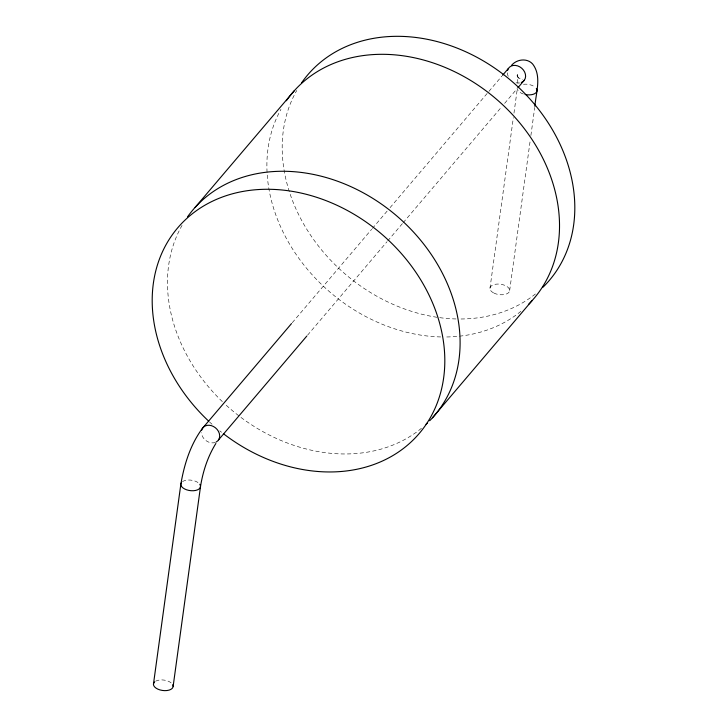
<?xml version="1.0" encoding="UTF-8"?>
<svg xmlns="http://www.w3.org/2000/svg" width="727" height="727" viewBox="0 0 727 727"><rect width="100%" height="100%" fill="white"/><g stroke="black" fill="none" stroke-linecap="round" stroke-linejoin="round"><path stroke-width="0.55" stroke-dasharray="3.63 2.73" d="M517.878 83.069L517.342 74.517L518.069 77.998L517.042 75.572L519.342 78.589L517.997 77.498L521.123 79.243L522.895 79.461M489.971 288.337L513.353 117.638M513.971 113.148L517.197 89.566M509.663 290.5L530.274 140.02M530.892 135.522L534.736 107.451M292.236 322.733L371.661 229.305M372.397 228.442L387.109 211.139M390.045 207.677L501.83 76.19M307.539 335.202L386.964 241.773M387.7 240.91L402.404 223.607M403.14 222.744L501.685 106.824M504.629 103.361L517.124 88.658M520.886 311.31A158.604 127.407 40.4 0 1 444.815 336.992M440.716 336.946A158.604 127.407 40.4 0 1 297.497 256.395A158.604 127.407 40.4 0 1 280.967 109.341M535.399 293.962A158.604 127.407 40.4 0 1 460.109 318.999M456.011 318.953A158.604 127.407 40.4 0 1 312.446 237.893A158.604 127.407 40.4 0 1 296.77 90.457M221.571 432.265A158.604 127.407 40.4 0 1 219.799 430.857M212.048 424.25A158.604 127.407 40.4 0 1 209.53 421.96M421.46 428.276A158.604 127.407 40.4 0 1 225.661 404.739M222.362 401.64A158.604 127.407 40.4 0 1 182.05 225.415M523.376 94.019A9.914 5.253 7.8 0 1 517.379 88.976M523.485 84.259A9.914 5.253 7.8 0 1 535.363 87.367M519.614 82.951A9.914 7.961 40.4 0 1 515.325 82.533M508.246 76.299A9.914 7.961 40.4 0 1 507.328 72.018M215.374 442.398A9.914 7.961 40.4 0 1 201.406 432.692M182.45 481.665A9.914 5.253 7.8 0 1 198.844 483.228M155.623 681.208A9.914 5.253 7.8 0 1 171.981 683.634M493.906 293.072A9.914 5.253 7.8 0 0 509.591 291.009A9.914 5.253 7.8 0 0 495.95 284.175A9.914 5.253 7.8 0 0 493.906 293.072"/><path stroke-width="1.09" d="M153.452 684.198L180.832 484.3C184.195 464.517 190.383 444.506 202.515 428.267L291.5 323.597M173.135 686.352L200.525 486.463C202.933 471.378 207.795 456.501 215.874 443.47M534.89 106.324C535.908 92.729 542.033 75.908 532.546 63.885C526.902 57.806 516.724 59.232 511.608 65.266M195.109 207.422L294.535 90.466M502.566 75.317L508.446 68.402M218.554 439.871L306.803 336.065M517.86 87.794L524.485 80.006M432.465 417.807L531.891 300.851M286.356 100.744A158.604 127.407 40.4 0 1 495.005 97.972A158.604 127.407 40.4 0 1 528.402 304.513M301.65 82.751A158.604 127.407 40.4 0 1 510.781 80.388A158.604 127.407 40.4 0 1 542.978 287.229M208.704 421.187A158.604 127.407 40.4 0 1 237.874 192.455A158.604 127.407 40.4 0 1 444.588 368.398A158.604 127.407 40.4 0 1 223.362 433.655M187.511 216.873A158.604 127.407 40.4 0 1 395.579 214.928A158.604 127.407 40.4 0 1 429.693 420.751M427.531 422.887A158.604 127.407 40.4 0 1 426.058 424.277M536.317 88.421A9.914 5.253 7.8 0 1 534.727 93.665A9.914 5.253 7.8 0 1 525.085 94.483M507.528 70.519A9.914 7.961 40.4 0 1 521.741 68.238A9.914 7.961 40.4 0 1 521.295 82.524M201.597 430.393A9.914 7.961 40.4 0 1 215.419 427.776A9.914 7.961 40.4 0 1 216.146 442.043M199.798 484.282A9.914 5.253 7.8 0 1 191.056 490.707A9.914 5.253 7.8 0 1 181.296 482.855M172.753 684.725A9.914 5.253 7.8 0 1 162.285 690.432A9.914 5.253 7.8 0 1 154.597 681.935"/></g></svg>
